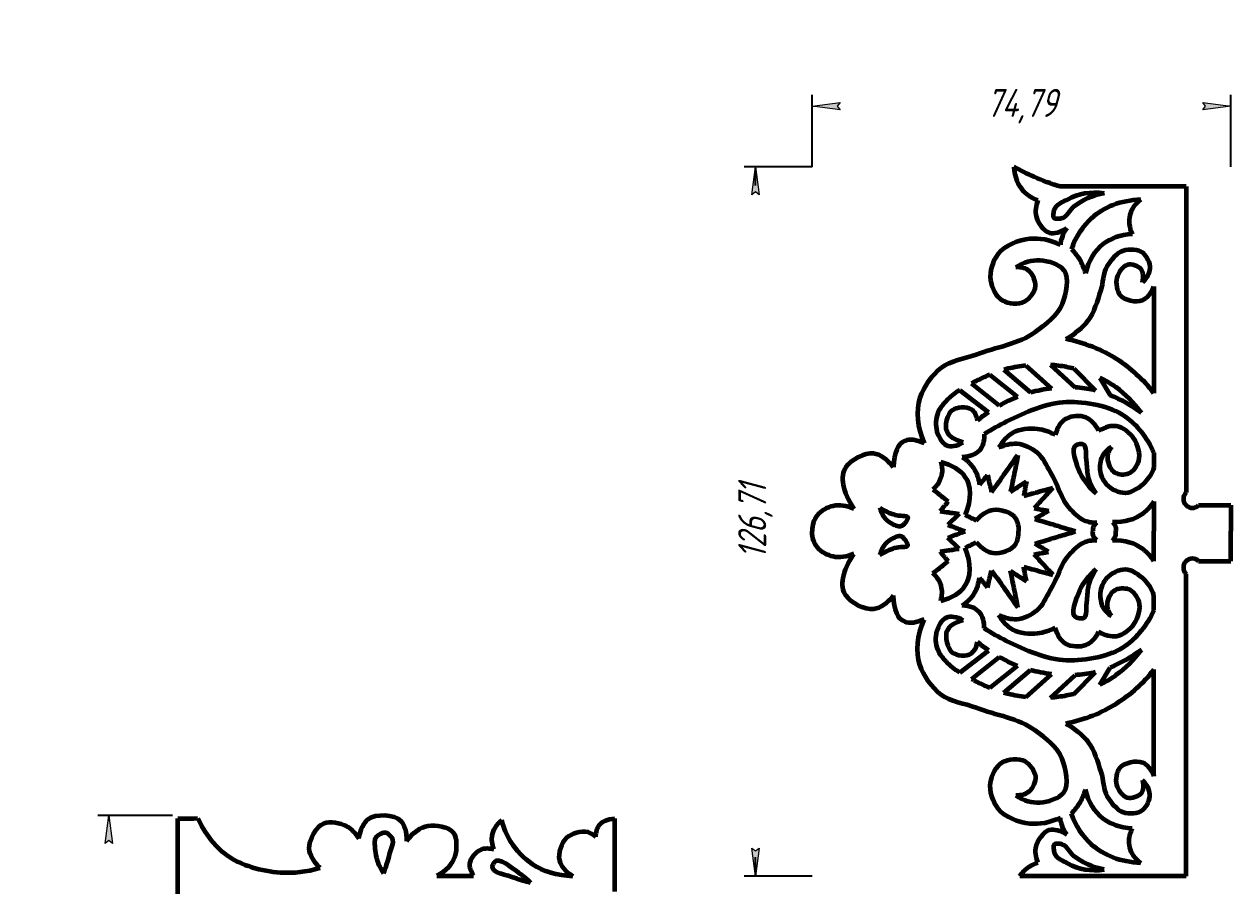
# Model space of a CAD drawing. Header units: millimetres. Extents: x -366 to 102, y -92 to 288.
# Drawn here: x -365.6 to -150.1, y 19.5 to 173.5 of the extents above; entities that cross this region are included whole.
import ezdxf

# ---------------------------------------------------------------- set-up
doc = ezdxf.new("R2010")
doc.units = ezdxf.units.MM
doc.linetypes.add('K5LT32768', pattern=[0])
doc.linetypes.add('K5LT_THIN', pattern=[0])
doc.styles.add('KDIMTEXTSTYLE', font='GOST_AU.SHX', dxfattribs={"width": 0.96, "oblique": 15, "height": 5})
doc.dimstyles.new('KDIMSTYLE (1.00)', dxfattribs={"dimtxt": 5, "dimasz": 1, "dimexe": 2, "dimexo": 0, "dimgap": 1, "dimtad": 1, "dimtxsty": 'KDIMTEXTSTYLE', "dimsah": 1, "dimcen": 0, "dimdle": 1, "dimadec": 0, "dimazin": 0, "dimtfac": 0.667, "dimtmove": 0, "dimatfit": 3, "dimfxl": 1, "dimtvp": 1, "dimtolj": 1, "dimtzin": 0, "dimarcsym": 0})

# ---------------------------------------------------------------- blocks, each defined once
blk = doc.blocks.new('KDIMARROW_01')
blk.add_hatch(color=0).paths.add_polyline_path([(0, 0), (-5, 0.66), (-4.5, 0), (-5, -0.66)])
at = {"color": 0, "linetype": 'K5LT_THIN', "lineweight": 18}
for p, q in [((-4.5, 0), (-5, 0.66)), ((-5, 0.66), (0, 0)), ((0, 0), (-5, -0.66)), ((-5, -0.66), (-4.5, 0)), ((0, 0), (-1, 0))]:
    blk.add_line(p, q, dxfattribs=at)

msp = doc.modelspace()

# ---------------------------------------------------------------- linework, layer by layer
at = {"color": 30, "linetype": 'K5LT32768', "lineweight": 60, "true_color": 0xff8000}
for p, q in [((-158.087, 144.467), (-180.607, 144.467)), ((-158.087, 144.467), (-158.087, 89.791)), ((-163.819, 126.625), (-163.819, 107.59)), ((-186.676, 112.498), (-182.111, 108.409)), ((-182.312, 112.6), (-177.887, 108.576)), ((-193.141, 110.846), (-188.183, 106.897)), ((-190.6, 111.736), (-185.855, 107.669)), ((-178.143, 111.957), (-174.275, 108.059)), ((-173.512, 110.324), (-171.611, 107.205)), ((-198.5, 108.109), (-193.337, 104.164)), ((-196.382, 109.292), (-191.452, 105.34)), ((-163.819, 96.952), (-163.819, 94.277)), ((-163.819, 88.223), (-163.819, 82.884)), ((-155.841, 87.546), (-150.087, 87.546)), ((-150.087, 87.546), (-150.087, 82.884)), ((-163.819, 77.546), (-163.819, 82.884)), ((-150.087, 77.546), (-150.087, 82.884)), ((-155.841, 77.546), (-150.087, 77.546)), ((-158.087, 21.301), (-158.087, 75.301)), ((-163.819, 68.817), (-163.819, 71.491)), ((-198.5, 57.66), (-193.337, 61.605)), ((-196.382, 56.477), (-191.452, 60.429)), ((-193.141, 54.923), (-188.183, 58.872)), ((-173.512, 55.445), (-171.611, 58.564)), ((-163.819, 39.144), (-163.819, 58.179)), ((-190.6, 54.033), (-185.855, 58.099)), ((-186.676, 53.271), (-182.111, 57.36)), ((-182.312, 53.168), (-177.887, 57.193)), ((-178.143, 53.811), (-174.275, 57.71)), ((-338.114, 10.583), (-338.114, 31.583)), ((-260.114, 18.513), (-260.114, 31.574)), ((-158.087, 21.301), (-187.741, 21.301))]:
    msp.add_line(p, q, dxfattribs=at)
for centre, start, end in [((-156.964, 88.669), 135, 315), ((-156.964, 76.423), 45, 225)]:
    msp.add_arc(centre, 1.587, start, end, dxfattribs=at)
for points, knots in [([(-180.607, 144.467), (-182.189, 144.957), (-183.733, 145.535), (-185.238, 146.2), (-186.469, 146.744), (-187.674, 147.347), (-188.854, 148.008)], [0, 0, 0, 0, 1, 1, 1, 2, 2, 2, 2]), ([(-188.854, 148.008), (-188.707, 146.158), (-188.105, 144.69), (-187.048, 143.605), (-186.387, 142.926), (-185.547, 142.397), (-184.529, 142.018)], [0, 0, 0, 0, 1, 1, 1, 2, 2, 2, 2]), ([(-172.722, 143.31), (-175.164, 143.622), (-177.312, 143.265), (-179.167, 142.242), (-180.053, 141.753), (-181.371, 141.228), (-181.624, 140.319), (-181.749, 139.873), (-181.862, 139.024), (-181.589, 138.788), (-181.341, 138.574), (-180.619, 138.709), (-180.2, 138.823), (-179.335, 139.061), (-178.91, 140.269), (-178.17, 140.853), (-176.629, 142.071), (-174.813, 142.89), (-172.722, 143.31)], [0, 0, 0, 0, 1, 1, 1, 2, 2, 2, 3, 3, 3, 4, 4, 4, 5, 5, 5, 6, 6, 6, 6]), ([(-184.529, 142.018), (-184.951, 140.985), (-185.066, 140.041), (-184.874, 139.185), (-184.619, 138.043), (-183.507, 136.506), (-182.474, 136.231), (-181.611, 136.002), (-180.586, 136.269), (-179.398, 137.031)], [0, 0, 0, 0, 1, 1, 1, 2, 2, 2, 3, 3, 3, 3]), ([(-166.17, 142.171), (-169.819, 141.945), (-172.751, 140.829), (-174.965, 138.823), (-176.515, 137.42), (-177.714, 135.58), (-178.562, 133.304)], [0, 0, 0, 0, 1, 1, 1, 2, 2, 2, 2]), ([(-166.17, 142.171), (-167.216, 141.332), (-167.869, 140.394), (-168.128, 139.358), (-168.386, 138.328), (-168.255, 137.2), (-167.736, 135.975)], [0, 0, 0, 0, 1, 1, 1, 2, 2, 2, 2]), ([(-179.398, 137.031), (-179.766, 136.533), (-180.045, 136.003), (-180.235, 135.441), (-180.386, 134.997), (-180.481, 134.534), (-180.52, 134.052)], [0, 0, 0, 0, 1, 1, 1, 2, 2, 2, 2]), ([(-167.736, 135.975), (-169.842, 135.829), (-171.575, 135.224), (-172.935, 134.159), (-174.428, 132.99), (-175.472, 131.269), (-176.069, 128.995)], [0, 0, 0, 0, 1, 1, 1, 2, 2, 2, 2]), ([(-180.52, 134.052), (-182.417, 134.954), (-184.245, 135.31), (-186.004, 135.12), (-187.965, 134.908), (-190.475, 133.956), (-191.631, 132.449), (-192.54, 131.264), (-193.251, 129.23), (-193.019, 127.749), (-192.82, 126.475), (-191.95, 124.738), (-190.883, 124.117), (-189.872, 123.528), (-187.916, 123.373), (-186.894, 123.939), (-186.037, 124.413), (-185.042, 125.704), (-184.972, 126.681), (-184.911, 127.531), (-185.413, 128.813), (-186.087, 129.375), (-186.663, 129.855), (-187.459, 130.091), (-188.474, 130.082)], [0, 0, 0, 0, 1, 1, 1, 2, 2, 2, 3, 3, 3, 4, 4, 4, 5, 5, 5, 6, 6, 6, 7, 7, 7, 8, 8, 8, 8]), ([(-179.555, 117.248), (-177.944, 118.133), (-176.574, 119.221), (-175.552, 120.556), (-174.417, 122.04), (-173.906, 124.048), (-173.303, 125.869), (-172.831, 127.292), (-172.902, 128.987), (-172.156, 130.229), (-171.488, 131.341), (-170.441, 132.7), (-169.28, 133.058), (-168.274, 133.367), (-166.601, 133.293), (-165.806, 132.666), (-165.106, 132.115), (-164.502, 130.78), (-164.55, 129.86), (-164.595, 129.01), (-165.038, 128.173), (-165.879, 127.349)], [0, 0, 0, 0, 1, 1, 1, 2, 2, 2, 3, 3, 3, 4, 4, 4, 5, 5, 5, 6, 6, 6, 7, 7, 7, 7]), ([(-178.562, 133.304), (-177.92, 132.665), (-177.386, 131.965), (-176.959, 131.203), (-176.575, 130.517), (-176.278, 129.781), (-176.069, 128.995)], [0, 0, 0, 0, 1, 1, 1, 2, 2, 2, 2]), ([(-188.474, 130.082), (-187.021, 130.984), (-185.593, 131.403), (-184.192, 131.337), (-182.736, 131.268), (-180.685, 130.568), (-179.909, 129.565), (-178.894, 128.252), (-179.501, 125.268), (-180.204, 123.51), (-181.01, 121.495), (-183.191, 119.842), (-185.004, 118.489), (-187.957, 116.285), (-192.037, 115.765), (-195.563, 114.427), (-197.653, 113.634), (-200.153, 113.378), (-201.84, 112.065), (-203.478, 110.789), (-204.995, 108.694), (-205.605, 106.748), (-206.37, 104.312), (-206.124, 101.605), (-204.867, 98.626)], [0, 0, 0, 0, 1, 1, 1, 2, 2, 2, 3, 3, 3, 4, 4, 4, 5, 5, 5, 6, 6, 6, 7, 7, 7, 8, 8, 8, 8]), ([(-165.879, 127.349), (-165.646, 128.383), (-165.703, 129.184), (-166.101, 129.712), (-166.535, 130.288), (-167.866, 130.681), (-168.557, 130.517), (-169.366, 130.325), (-170.226, 129.048), (-170.457, 128.162), (-170.698, 127.238), (-170.426, 125.743), (-169.867, 125.06), (-169.144, 124.177), (-166.955, 123.72), (-165.879, 124.174), (-165.037, 124.531), (-164.35, 125.348), (-163.819, 126.625)], [0, 0, 0, 0, 1, 1, 1, 2, 2, 2, 3, 3, 3, 4, 4, 4, 5, 5, 5, 6, 6, 6, 6]), ([(-163.819, 107.59), (-165.752, 110.03), (-167.955, 112.038), (-170.428, 113.615), (-173.144, 115.347), (-176.186, 116.558), (-179.555, 117.248)], [0, 0, 0, 0, 1, 1, 1, 2, 2, 2, 2]), ([(-186.676, 112.498), (-187.751, 112.38), (-188.81, 112.195), (-189.829, 111.943), (-190.086, 111.879), (-190.343, 111.81), (-190.6, 111.736)], [0, 0, 0, 0, 1, 1, 1, 2, 2, 2, 2]), ([(-178.143, 111.957), (-178.579, 112.064), (-179.014, 112.159), (-179.445, 112.242), (-180.374, 112.42), (-181.336, 112.539), (-182.312, 112.6)], [0, 0, 0, 0, 1, 1, 1, 2, 2, 2, 2]), ([(-193.141, 110.846), (-194.055, 110.471), (-194.95, 110.047), (-195.811, 109.592), (-196, 109.493), (-196.191, 109.393), (-196.382, 109.292)], [0, 0, 0, 0, 1, 1, 1, 2, 2, 2, 2]), ([(-166.07, 104.037), (-167.389, 105.847), (-168.899, 107.371), (-170.599, 108.61), (-171.493, 109.26), (-172.477, 109.831), (-173.512, 110.324)], [0, 0, 0, 0, 1, 1, 1, 2, 2, 2, 2]), ([(-198.5, 108.109), (-199.408, 107.547), (-200.256, 106.911), (-200.939, 106.131), (-201.503, 105.486), (-202.143, 104.776), (-202.434, 103.995), (-202.798, 103.02), (-202.857, 101.734), (-202.563, 100.747), (-202.292, 99.84), (-201.662, 98.606), (-200.896, 98.269), (-200.108, 97.921), (-199.096, 98.092), (-197.862, 98.781)], [0, 0, 0, 0, 1, 1, 1, 2, 2, 2, 3, 3, 3, 4, 4, 4, 5, 5, 5, 5]), ([(-174.275, 108.059), (-174.389, 108.087), (-174.502, 108.114), (-174.616, 108.14), (-175.663, 108.378), (-176.764, 108.52), (-177.887, 108.576)], [0, 0, 0, 0, 1, 1, 1, 2, 2, 2, 2]), ([(-163.819, 96.952), (-165.102, 99.723), (-166.793, 101.856), (-168.895, 103.351), (-171.682, 105.335), (-175.943, 106.04), (-179.417, 105.936), (-183.022, 105.828), (-186.775, 104.14), (-190.124, 102.49), (-191.494, 101.815), (-192.827, 101.056), (-194.123, 100.213)], [0, 0, 0, 0, 1, 1, 1, 2, 2, 2, 3, 3, 3, 4, 4, 4, 4]), ([(-197.862, 98.781), (-199.406, 99.179), (-200.374, 99.805), (-200.768, 100.662), (-201.223, 101.651), (-200.693, 103.92), (-199.828, 104.55), (-199.097, 105.083), (-197.229, 105.284), (-196.452, 104.721), (-195.916, 104.333), (-195.545, 103.649), (-195.341, 102.67)], [0, 0, 0, 0, 1, 1, 1, 2, 2, 2, 3, 3, 3, 4, 4, 4, 4]), ([(-173.693, 100.83), (-174.29, 102.039), (-175.05, 102.834), (-175.972, 103.215), (-176.969, 103.628), (-178.613, 103.539), (-179.533, 103.002), (-180.426, 102.48), (-181.067, 101.519), (-181.456, 100.117)], [0, 0, 0, 0, 1, 1, 1, 2, 2, 2, 3, 3, 3, 3]), ([(-181.456, 100.117), (-182.482, 100.679), (-183.527, 101.023), (-184.589, 101.15), (-186.028, 101.322), (-187.781, 101.172), (-189.005, 100.474), (-189.999, 99.907), (-190.83, 99.028), (-191.498, 97.838)], [0, 0, 0, 0, 1, 1, 1, 2, 2, 2, 3, 3, 3, 3]), ([(-171.414, 97.981), (-171.9, 97.274), (-172.137, 96.585), (-172.126, 95.915), (-172.111, 95.041), (-171.52, 93.815), (-170.808, 93.387), (-170.193, 93.018), (-169.031, 92.947), (-168.351, 93.209), (-167.555, 93.516), (-166.805, 94.627), (-166.535, 95.453), (-166.146, 96.644), (-166.716, 98.451), (-167.461, 99.512), (-168.124, 100.456), (-169.38, 101.474), (-170.488, 101.649), (-171.477, 101.804), (-172.545, 101.531), (-173.693, 100.83)], [0, 0, 0, 0, 1, 1, 1, 2, 2, 2, 3, 3, 3, 4, 4, 4, 5, 5, 5, 6, 6, 6, 7, 7, 7, 7]), ([(-204.867, 98.626), (-206.268, 99.25), (-207.401, 99.397), (-208.264, 99.069), (-209.563, 98.574), (-210.252, 96.998), (-210.331, 94.343)], [0, 0, 0, 0, 1, 1, 1, 2, 2, 2, 2]), ([(-194.123, 100.213), (-194.098, 98.959), (-194.385, 97.995), (-194.985, 97.321), (-195.639, 96.586), (-196.664, 96.196), (-198.061, 96.152)], [0, 0, 0, 0, 1, 1, 1, 2, 2, 2, 2]), ([(-210.331, 94.343), (-211.467, 95.789), (-212.648, 96.601), (-213.876, 96.78), (-215.449, 97.009), (-218.011, 95.574), (-218.823, 94.343), (-219.94, 92.649), (-219.473, 90.163), (-217.42, 86.885)], [0, 0, 0, 0, 1, 1, 1, 2, 2, 2, 3, 3, 3, 3]), ([(-191.498, 97.838), (-190.413, 98.376), (-189.357, 98.614), (-188.328, 98.551), (-187.076, 98.474), (-185.675, 97.784), (-184.696, 96.984), (-183.647, 96.127), (-183.091, 94.657), (-182.346, 93.458), (-181.012, 91.313), (-180.457, 88.577), (-178.714, 86.799), (-178.016, 86.088), (-177.266, 85.26), (-176.363, 84.876), (-175.654, 84.575), (-174.87, 84.432), (-174.013, 84.449)], [0, 0, 0, 0, 1, 1, 1, 2, 2, 2, 3, 3, 3, 4, 4, 4, 5, 5, 5, 6, 6, 6, 6]), ([(-174.123, 89.635), (-175.383, 90.743), (-176.442, 91.986), (-177.029, 93.396), (-177.641, 94.866), (-178.93, 97.845), (-177.62, 98.317), (-177.335, 98.42), (-176.84, 98.508), (-176.552, 98.459), (-175.645, 98.306), (-176.018, 96.261), (-175.833, 95.148), (-175.684, 94.256), (-175.735, 93.314), (-175.491, 92.456), (-175.209, 91.464), (-174.753, 90.524), (-174.123, 89.635)], [0, 0, 0, 0, 1, 1, 1, 2, 2, 2, 3, 3, 3, 4, 4, 4, 5, 5, 5, 6, 6, 6, 6]), ([(-163.819, 94.277), (-164.205, 93.215), (-164.754, 92.325), (-165.467, 91.607), (-166.361, 90.706), (-167.748, 89.741), (-168.921, 89.719), (-170.018, 89.699), (-171.508, 90.395), (-172.268, 91.251), (-172.875, 91.933), (-173.334, 93.026), (-173.408, 93.957), (-173.476, 94.811), (-173.289, 95.858), (-172.838, 96.592), (-172.505, 97.134), (-172.031, 97.597), (-171.414, 97.981)], [0, 0, 0, 0, 1, 1, 1, 2, 2, 2, 3, 3, 3, 4, 4, 4, 5, 5, 5, 6, 6, 6, 6]), ([(-201.877, 95.29), (-201.609, 94.338), (-201.588, 93.456), (-201.815, 92.645), (-202.047, 91.812), (-202.54, 91.053), (-203.292, 90.368)], [0, 0, 0, 0, 1, 1, 1, 2, 2, 2, 2]), ([(-201.877, 95.29), (-199.837, 94.75), (-198.401, 93.868), (-197.569, 92.645), (-196.446, 90.991), (-196.425, 88.715), (-197.508, 85.814)], [0, 0, 0, 0, 1, 1, 1, 2, 2, 2, 2]), ([(-198.061, 96.152), (-197.103, 95.525), (-196.364, 94.766), (-195.846, 93.875), (-195.383, 93.078), (-195.096, 92.176), (-194.985, 91.168)], [0, 0, 0, 0, 1, 1, 1, 2, 2, 2, 2]), ([(-217.42, 86.885), (-218.734, 87.482), (-219.964, 87.655), (-221.112, 87.402), (-222.11, 87.182), (-223.289, 86.568), (-223.918, 85.777), (-224.509, 85.034), (-224.829, 84.069), (-224.878, 82.884)], [0, 0, 0, 0, 1, 1, 1, 2, 2, 2, 3, 3, 3, 3]), ([(-212.768, 87.107), (-212.385, 85.802), (-211.729, 84.879), (-210.799, 84.337), (-210.272, 84.03), (-209.452, 83.622), (-208.953, 83.784), (-208.44, 83.95), (-207.695, 85.039), (-207.784, 85.384), (-207.888, 85.786), (-209.329, 85.588), (-210.06, 85.814), (-211.008, 86.107), (-211.911, 86.538), (-212.768, 87.107)], [0, 0, 0, 0, 1, 1, 1, 2, 2, 2, 3, 3, 3, 4, 4, 4, 5, 5, 5, 5]), ([(-195.539, 84.83), (-194.579, 85.948), (-193.574, 86.583), (-192.523, 86.737), (-191.238, 86.925), (-189.108, 86.258), (-188.462, 85.137), (-188.123, 84.549), (-187.979, 83.798), (-188.031, 82.884)], [0, 0, 0, 0, 1, 1, 1, 2, 2, 2, 3, 3, 3, 3]), ([(-163.819, 88.223), (-164.37, 87.361), (-165.014, 86.649), (-165.752, 86.087), (-167.213, 84.975), (-169.041, 84.453), (-171.236, 84.52)], [0, 0, 0, 0, 1, 1, 1, 2, 2, 2, 2]), ([(-174.013, 84.449), (-174.379, 84.2), (-174.605, 83.903), (-174.69, 83.559), (-174.741, 83.351), (-174.741, 83.127), (-174.69, 82.884)], [0, 0, 0, 0, 1, 1, 1, 2, 2, 2, 2]), ([(-171.236, 84.52), (-170.971, 84.288), (-170.793, 84.027), (-170.701, 83.737), (-170.619, 83.476), (-170.607, 83.192), (-170.666, 82.884)], [0, 0, 0, 0, 1, 1, 1, 2, 2, 2, 2]), ([(-217.42, 78.884), (-218.734, 78.286), (-219.964, 78.114), (-221.112, 78.367), (-222.11, 78.587), (-223.289, 79.2), (-223.918, 79.991), (-224.509, 80.735), (-224.829, 81.7), (-224.878, 82.884)], [0, 0, 0, 0, 1, 1, 1, 2, 2, 2, 3, 3, 3, 3]), ([(-212.768, 78.662), (-212.385, 79.967), (-211.729, 80.89), (-210.799, 81.431), (-210.272, 81.739), (-209.452, 82.147), (-208.953, 81.985), (-208.44, 81.818), (-207.695, 80.729), (-207.784, 80.385), (-207.888, 79.983), (-209.329, 80.181), (-210.06, 79.955), (-211.008, 79.662), (-211.911, 79.231), (-212.768, 78.662)], [0, 0, 0, 0, 1, 1, 1, 2, 2, 2, 3, 3, 3, 4, 4, 4, 5, 5, 5, 5]), ([(-195.539, 80.939), (-194.579, 79.821), (-193.574, 79.185), (-192.523, 79.032), (-191.238, 78.843), (-189.108, 79.511), (-188.462, 80.631), (-188.123, 81.22), (-187.979, 81.971), (-188.031, 82.884)], [0, 0, 0, 0, 1, 1, 1, 2, 2, 2, 3, 3, 3, 3]), ([(-174.013, 81.32), (-174.379, 81.569), (-174.605, 81.866), (-174.69, 82.21), (-174.741, 82.418), (-174.741, 82.642), (-174.69, 82.884)], [0, 0, 0, 0, 1, 1, 1, 2, 2, 2, 2]), ([(-171.236, 81.248), (-170.971, 81.481), (-170.793, 81.742), (-170.701, 82.032), (-170.619, 82.293), (-170.607, 82.577), (-170.666, 82.884)], [0, 0, 0, 0, 1, 1, 1, 2, 2, 2, 2]), ([(-201.877, 70.478), (-199.837, 71.019), (-198.401, 71.901), (-197.569, 73.124), (-196.446, 74.778), (-196.425, 77.054), (-197.508, 79.955)], [0, 0, 0, 0, 1, 1, 1, 2, 2, 2, 2]), ([(-191.498, 67.93), (-190.413, 67.393), (-189.357, 67.155), (-188.328, 67.218), (-187.076, 67.295), (-185.675, 67.985), (-184.696, 68.785), (-183.647, 69.642), (-183.091, 71.112), (-182.346, 72.31), (-181.012, 74.456), (-180.457, 77.192), (-178.714, 78.969), (-178.016, 79.681), (-177.266, 80.509), (-176.363, 80.892), (-175.654, 81.194), (-174.87, 81.337), (-174.013, 81.32)], [0, 0, 0, 0, 1, 1, 1, 2, 2, 2, 3, 3, 3, 4, 4, 4, 5, 5, 5, 6, 6, 6, 6]), ([(-163.819, 77.546), (-164.37, 78.408), (-165.014, 79.12), (-165.752, 79.682), (-167.213, 80.794), (-169.041, 81.316), (-171.236, 81.248)], [0, 0, 0, 0, 1, 1, 1, 2, 2, 2, 2]), ([(-210.331, 71.426), (-211.467, 69.98), (-212.648, 69.168), (-213.876, 68.989), (-215.449, 68.76), (-218.011, 70.195), (-218.823, 71.426), (-219.94, 73.12), (-219.473, 75.606), (-217.42, 78.884)], [0, 0, 0, 0, 1, 1, 1, 2, 2, 2, 3, 3, 3, 3]), ([(-174.123, 76.134), (-175.383, 75.026), (-176.442, 73.783), (-177.029, 72.373), (-177.641, 70.903), (-178.93, 67.924), (-177.62, 67.452), (-177.335, 67.349), (-176.84, 67.261), (-176.552, 67.309), (-175.645, 67.463), (-176.018, 69.508), (-175.833, 70.621), (-175.684, 71.513), (-175.735, 72.455), (-175.491, 73.313), (-175.209, 74.305), (-174.753, 75.245), (-174.123, 76.134)], [0, 0, 0, 0, 1, 1, 1, 2, 2, 2, 3, 3, 3, 4, 4, 4, 5, 5, 5, 6, 6, 6, 6]), ([(-163.819, 71.491), (-164.205, 72.554), (-164.754, 73.444), (-165.467, 74.162), (-166.361, 75.063), (-167.748, 76.027), (-168.921, 76.049), (-170.018, 76.07), (-171.508, 75.374), (-172.268, 74.518), (-172.875, 73.836), (-173.334, 72.742), (-173.408, 71.812), (-173.476, 70.958), (-173.289, 69.911), (-172.838, 69.177), (-172.505, 68.635), (-172.031, 68.172), (-171.414, 67.788)], [0, 0, 0, 0, 1, 1, 1, 2, 2, 2, 3, 3, 3, 4, 4, 4, 5, 5, 5, 6, 6, 6, 6]), ([(-201.877, 70.478), (-201.609, 71.43), (-201.588, 72.312), (-201.815, 73.124), (-202.047, 73.957), (-202.54, 74.716), (-203.292, 75.401)], [0, 0, 0, 0, 1, 1, 1, 2, 2, 2, 2]), ([(-198.061, 69.617), (-197.103, 70.244), (-196.364, 71.003), (-195.846, 71.894), (-195.383, 72.691), (-195.096, 73.593), (-194.985, 74.601)], [0, 0, 0, 0, 1, 1, 1, 2, 2, 2, 2]), ([(-204.867, 67.143), (-206.268, 66.519), (-207.401, 66.372), (-208.264, 66.7), (-209.563, 67.195), (-210.252, 68.77), (-210.331, 71.426)], [0, 0, 0, 0, 1, 1, 1, 2, 2, 2, 2]), ([(-171.414, 67.788), (-171.9, 68.495), (-172.137, 69.183), (-172.126, 69.853), (-172.111, 70.728), (-171.52, 71.954), (-170.808, 72.382), (-170.193, 72.751), (-169.031, 72.822), (-168.351, 72.56), (-167.555, 72.253), (-166.805, 71.142), (-166.535, 70.316), (-166.146, 69.125), (-166.716, 67.317), (-167.461, 66.257), (-168.124, 65.313), (-169.38, 64.295), (-170.488, 64.12), (-171.477, 63.965), (-172.545, 64.238), (-173.693, 64.939)], [0, 0, 0, 0, 1, 1, 1, 2, 2, 2, 3, 3, 3, 4, 4, 4, 5, 5, 5, 6, 6, 6, 7, 7, 7, 7]), ([(-194.123, 65.556), (-194.098, 66.81), (-194.385, 67.774), (-194.985, 68.448), (-195.639, 69.183), (-196.664, 69.572), (-198.061, 69.617)], [0, 0, 0, 0, 1, 1, 1, 2, 2, 2, 2]), ([(-188.474, 35.687), (-187.021, 34.785), (-185.593, 34.366), (-184.192, 34.432), (-182.736, 34.5), (-180.685, 35.201), (-179.909, 36.204), (-178.894, 37.517), (-179.501, 40.501), (-180.204, 42.259), (-181.01, 44.274), (-183.191, 45.927), (-185.004, 47.28), (-187.957, 49.484), (-192.037, 50.003), (-195.563, 51.341), (-197.653, 52.135), (-200.153, 52.391), (-201.84, 53.704), (-203.478, 54.98), (-204.995, 57.075), (-205.605, 59.021), (-206.37, 61.456), (-206.124, 64.164), (-204.867, 67.143)], [0, 0, 0, 0, 1, 1, 1, 2, 2, 2, 3, 3, 3, 4, 4, 4, 5, 5, 5, 6, 6, 6, 7, 7, 7, 8, 8, 8, 8]), ([(-198.5, 57.66), (-199.408, 58.222), (-200.256, 58.857), (-200.939, 59.638), (-201.503, 60.283), (-202.143, 60.992), (-202.434, 61.774), (-202.798, 62.749), (-202.857, 64.035), (-202.563, 65.022), (-202.292, 65.929), (-201.662, 67.163), (-200.896, 67.5), (-200.108, 67.848), (-199.096, 67.677), (-197.862, 66.988)], [0, 0, 0, 0, 1, 1, 1, 2, 2, 2, 3, 3, 3, 4, 4, 4, 5, 5, 5, 5]), ([(-197.862, 66.988), (-199.406, 66.59), (-200.374, 65.964), (-200.768, 65.107), (-201.223, 64.118), (-200.693, 61.849), (-199.828, 61.219), (-199.097, 60.686), (-197.229, 60.485), (-196.452, 61.048), (-195.916, 61.436), (-195.545, 62.12), (-195.341, 63.099)], [0, 0, 0, 0, 1, 1, 1, 2, 2, 2, 3, 3, 3, 4, 4, 4, 4]), ([(-163.819, 68.817), (-165.102, 66.046), (-166.793, 63.913), (-168.895, 62.417), (-171.682, 60.434), (-175.943, 59.729), (-179.417, 59.833), (-183.022, 59.941), (-186.775, 61.629), (-190.124, 63.279), (-191.494, 63.954), (-192.827, 64.713), (-194.123, 65.556)], [0, 0, 0, 0, 1, 1, 1, 2, 2, 2, 3, 3, 3, 4, 4, 4, 4]), ([(-181.456, 65.651), (-182.482, 65.09), (-183.527, 64.746), (-184.589, 64.619), (-186.028, 64.446), (-187.781, 64.597), (-189.005, 65.295), (-189.999, 65.862), (-190.83, 66.741), (-191.498, 67.93)], [0, 0, 0, 0, 1, 1, 1, 2, 2, 2, 3, 3, 3, 3]), ([(-173.693, 64.939), (-174.29, 63.73), (-175.05, 62.935), (-175.972, 62.553), (-176.969, 62.141), (-178.613, 62.23), (-179.533, 62.767), (-180.426, 63.289), (-181.067, 64.25), (-181.456, 65.651)], [0, 0, 0, 0, 1, 1, 1, 2, 2, 2, 3, 3, 3, 3]), ([(-166.07, 61.732), (-167.389, 59.922), (-168.899, 58.398), (-170.599, 57.159), (-171.493, 56.509), (-172.477, 55.937), (-173.512, 55.445)], [0, 0, 0, 0, 1, 1, 1, 2, 2, 2, 2]), ([(-163.819, 58.179), (-165.752, 55.739), (-167.955, 53.73), (-170.428, 52.154), (-173.144, 50.422), (-176.186, 49.211), (-179.555, 48.521)], [0, 0, 0, 0, 1, 1, 1, 2, 2, 2, 2]), ([(-193.141, 54.923), (-194.055, 55.298), (-194.95, 55.722), (-195.811, 56.176), (-196, 56.276), (-196.191, 56.376), (-196.382, 56.477)], [0, 0, 0, 0, 1, 1, 1, 2, 2, 2, 2]), ([(-174.275, 57.71), (-174.389, 57.682), (-174.502, 57.655), (-174.616, 57.629), (-175.663, 57.391), (-176.764, 57.249), (-177.887, 57.193)], [0, 0, 0, 0, 1, 1, 1, 2, 2, 2, 2]), ([(-186.676, 53.271), (-187.751, 53.388), (-188.81, 53.574), (-189.829, 53.826), (-190.086, 53.89), (-190.343, 53.959), (-190.6, 54.033)], [0, 0, 0, 0, 1, 1, 1, 2, 2, 2, 2]), ([(-178.143, 53.811), (-178.579, 53.704), (-179.014, 53.61), (-179.445, 53.527), (-180.374, 53.349), (-181.336, 53.23), (-182.312, 53.168)], [0, 0, 0, 0, 1, 1, 1, 2, 2, 2, 2]), ([(-179.555, 48.521), (-177.944, 47.636), (-176.574, 46.548), (-175.552, 45.213), (-174.417, 43.729), (-173.906, 41.721), (-173.303, 39.9), (-172.831, 38.477), (-172.902, 36.782), (-172.156, 35.54), (-171.488, 34.428), (-170.441, 33.068), (-169.28, 32.711), (-168.274, 32.402), (-166.601, 32.476), (-165.806, 33.103), (-165.106, 33.654), (-164.502, 34.989), (-164.55, 35.909), (-164.595, 36.759), (-165.038, 37.596), (-165.879, 38.419)], [0, 0, 0, 0, 1, 1, 1, 2, 2, 2, 3, 3, 3, 4, 4, 4, 5, 5, 5, 6, 6, 6, 7, 7, 7, 7]), ([(-180.52, 31.717), (-182.417, 30.815), (-184.245, 30.459), (-186.004, 30.649), (-187.965, 30.861), (-190.475, 31.813), (-191.631, 33.32), (-192.54, 34.505), (-193.251, 36.538), (-193.019, 38.02), (-192.82, 39.294), (-191.95, 41.031), (-190.883, 41.652), (-189.872, 42.241), (-187.916, 42.396), (-186.894, 41.83), (-186.037, 41.356), (-185.042, 40.065), (-184.972, 39.088), (-184.911, 38.238), (-185.413, 36.956), (-186.087, 36.394), (-186.663, 35.914), (-187.459, 35.678), (-188.474, 35.687)], [0, 0, 0, 0, 1, 1, 1, 2, 2, 2, 3, 3, 3, 4, 4, 4, 5, 5, 5, 6, 6, 6, 7, 7, 7, 8, 8, 8, 8]), ([(-165.879, 38.419), (-165.646, 37.386), (-165.703, 36.585), (-166.101, 36.057), (-166.535, 35.481), (-167.866, 35.088), (-168.557, 35.252), (-169.366, 35.444), (-170.226, 36.721), (-170.457, 37.607), (-170.698, 38.531), (-170.426, 40.026), (-169.867, 40.708), (-169.144, 41.592), (-166.955, 42.049), (-165.879, 41.595), (-165.037, 41.238), (-164.35, 40.421), (-163.819, 39.144)], [0, 0, 0, 0, 1, 1, 1, 2, 2, 2, 3, 3, 3, 4, 4, 4, 5, 5, 5, 6, 6, 6, 6]), ([(-178.562, 32.465), (-177.92, 33.104), (-177.386, 33.804), (-176.959, 34.566), (-176.575, 35.252), (-176.278, 35.988), (-176.069, 36.774)], [0, 0, 0, 0, 1, 1, 1, 2, 2, 2, 2]), ([(-167.736, 29.794), (-169.842, 29.94), (-171.575, 30.545), (-172.935, 31.61), (-174.428, 32.778), (-175.472, 34.5), (-176.069, 36.774)], [0, 0, 0, 0, 1, 1, 1, 2, 2, 2, 2]), ([(-305.774, 27.986), (-305.515, 29.651), (-304.96, 30.821), (-304.11, 31.493), (-302.84, 32.496), (-299.41, 32.349), (-298.325, 31.185), (-297.618, 30.426), (-297.269, 29.216), (-297.279, 27.555)], [0, 0, 0, 0, 1, 1, 1, 2, 2, 2, 3, 3, 3, 3]), ([(-166.17, 23.598), (-169.819, 23.824), (-172.751, 24.94), (-174.965, 26.945), (-176.515, 28.349), (-177.714, 30.189), (-178.562, 32.465)], [0, 0, 0, 0, 1, 1, 1, 2, 2, 2, 2]), ([(-334.572, 31.616), (-333.296, 28.885), (-331.614, 26.731), (-329.526, 25.155), (-326.919, 23.188), (-323.132, 22.167), (-319.803, 21.955), (-317.487, 21.808), (-315.129, 22.075), (-312.727, 22.755)], [0, 0, 0, 0, 1, 1, 1, 2, 2, 2, 3, 3, 3, 3]), ([(-312.727, 22.755), (-313.917, 23.91), (-314.553, 25.058), (-314.635, 26.201), (-314.744, 27.729), (-313.356, 30.232), (-311.989, 30.755), (-310.941, 31.155), (-309.107, 30.818), (-307.989, 30.201), (-307.121, 29.723), (-306.383, 28.984), (-305.774, 27.986)], [0, 0, 0, 0, 1, 1, 1, 2, 2, 2, 3, 3, 3, 4, 4, 4, 4]), ([(-297.279, 27.555), (-296.105, 29.12), (-294.813, 30.022), (-293.403, 30.262), (-292.036, 30.495), (-289.745, 30.066), (-288.972, 29.093), (-288.244, 28.176), (-288.249, 26.039), (-288.665, 24.786), (-289.117, 23.421), (-290.184, 22.272), (-291.864, 21.34)], [0, 0, 0, 0, 1, 1, 1, 2, 2, 2, 3, 3, 3, 4, 4, 4, 4]), ([(-281.674, 26.127), (-282.005, 26.994), (-282.103, 27.81), (-281.97, 28.574), (-281.797, 29.567), (-281.233, 30.473), (-280.278, 31.292)], [0, 0, 0, 0, 1, 1, 1, 2, 2, 2, 2]), ([(-267.612, 21.241), (-270.407, 21.349), (-272.817, 22.084), (-274.842, 23.446), (-276.309, 24.433), (-277.686, 25.872), (-278.637, 27.395), (-279.371, 28.571), (-279.918, 29.87), (-280.278, 31.292)], [0, 0, 0, 0, 1, 1, 1, 2, 2, 2, 3, 3, 3, 3]), ([(-263.473, 28.326), (-263.463, 29.176), (-263.263, 29.86), (-262.875, 30.377), (-262.329, 31.106), (-261.408, 31.505), (-260.114, 31.574)], [0, 0, 0, 0, 1, 1, 1, 2, 2, 2, 2]), ([(-179.398, 28.738), (-179.766, 29.236), (-180.045, 29.766), (-180.235, 30.328), (-180.386, 30.771), (-180.481, 31.234), (-180.52, 31.717)], [0, 0, 0, 0, 1, 1, 1, 2, 2, 2, 2]), ([(-301.402, 21.832), (-302.192, 22.993), (-302.664, 24.203), (-302.817, 25.463), (-302.932, 26.399), (-303.209, 27.761), (-302.633, 28.355), (-302.276, 28.722), (-301.467, 29.139), (-300.971, 29.032), (-300.538, 28.938), (-300.02, 28.394), (-299.802, 27.985), (-299.413, 27.254), (-300.074, 26.125), (-300.295, 25.216), (-300.574, 24.066), (-300.943, 22.938), (-301.402, 21.832)], [0, 0, 0, 0, 1, 1, 1, 2, 2, 2, 3, 3, 3, 4, 4, 4, 5, 5, 5, 6, 6, 6, 6]), ([(-267.612, 21.241), (-268.899, 22.075), (-269.67, 23.012), (-269.926, 24.053), (-270.227, 25.277), (-269.605, 27.307), (-268.687, 28.155), (-267.851, 28.926), (-266.087, 29.537), (-264.926, 29.181), (-264.425, 29.026), (-263.94, 28.742), (-263.473, 28.326)], [0, 0, 0, 0, 1, 1, 1, 2, 2, 2, 3, 3, 3, 4, 4, 4, 4]), ([(-184.529, 23.751), (-184.951, 24.783), (-185.066, 25.728), (-184.874, 26.584), (-184.619, 27.725), (-183.507, 29.263), (-182.474, 29.537), (-181.611, 29.767), (-180.586, 29.5), (-179.398, 28.738)], [0, 0, 0, 0, 1, 1, 1, 2, 2, 2, 3, 3, 3, 3]), ([(-166.17, 23.598), (-167.216, 24.437), (-167.869, 25.375), (-168.128, 26.411), (-168.386, 27.441), (-168.255, 28.569), (-167.736, 29.794)], [0, 0, 0, 0, 1, 1, 1, 2, 2, 2, 2]), ([(-285.293, 21.328), (-285.812, 22.131), (-286.033, 22.876), (-285.955, 23.563), (-285.849, 24.502), (-284.859, 25.686), (-283.963, 26.053), (-283.32, 26.317), (-282.515, 26.305), (-281.674, 26.127)], [0, 0, 0, 0, 1, 1, 1, 2, 2, 2, 3, 3, 3, 3]), ([(-172.722, 22.459), (-175.164, 22.147), (-177.312, 22.503), (-179.167, 23.527), (-180.053, 24.016), (-181.371, 24.541), (-181.624, 25.45), (-181.749, 25.896), (-181.862, 26.745), (-181.589, 26.981), (-181.341, 27.195), (-180.619, 27.06), (-180.2, 26.945), (-179.335, 26.708), (-178.91, 25.5), (-178.17, 24.916), (-176.629, 23.698), (-174.813, 22.879), (-172.722, 22.459)], [0, 0, 0, 0, 1, 1, 1, 2, 2, 2, 3, 3, 3, 4, 4, 4, 5, 5, 5, 6, 6, 6, 6]), ([(-275.15, 20.113), (-275.802, 20.795), (-276.506, 21.392), (-277.263, 21.905), (-278.552, 22.778), (-280.819, 24.929), (-281.586, 23.792), (-281.714, 23.604), (-281.853, 23.301), (-281.913, 23.08), (-282.257, 21.794), (-279.297, 21.476), (-277.883, 20.932), (-277, 20.592), (-276.089, 20.319), (-275.15, 20.113)], [0, 0, 0, 0, 1, 1, 1, 2, 2, 2, 3, 3, 3, 4, 4, 4, 5, 5, 5, 5]), ([(-187.741, 21.301), (-187.537, 21.612), (-187.306, 21.899), (-187.048, 22.164), (-186.387, 22.843), (-185.547, 23.372), (-184.529, 23.751)], [0, 0, 0, 0, 1, 1, 1, 2, 2, 2, 2])]:
    msp.add_open_spline(points, degree=3, knots=knots, dxfattribs=at)
for points in [[(-182.111, 108.409), (-183.4, 108.25), (-184.663, 107.998), (-185.855, 107.669)], [(-188.183, 106.897), (-189.296, 106.464), (-190.386, 105.945), (-191.452, 105.34)], [(-166.07, 104.037), (-167.856, 105.391), (-169.703, 106.447), (-171.611, 107.205)], [(-193.337, 104.164), (-194.015, 103.703), (-194.683, 103.205), (-195.341, 102.67)], [(-192.804, 89.879), (-189.67, 94.295), (-191.237, 92.087), (-188.103, 96.502)], [(-188.103, 96.502), (-188.986, 92.144), (-188.545, 94.323), (-189.428, 89.964)], [(-194.985, 91.168), (-194.015, 92.331), (-194.5, 91.749), (-193.53, 92.913)], [(-193.53, 92.913), (-193.046, 90.89), (-193.288, 91.902), (-192.804, 89.879)], [(-189.428, 89.964), (-187.519, 91.189), (-188.474, 90.577), (-186.565, 91.802)], [(-186.565, 91.802), (-186.907, 90.093), (-186.736, 90.947), (-187.078, 89.238)], [(-187.078, 89.238), (-183.602, 90.178), (-185.34, 89.708), (-181.864, 90.648)], [(-181.864, 90.648), (-184.086, 88.227), (-182.975, 89.437), (-185.197, 87.016)], [(-203.292, 90.368), (-201.487, 88.938), (-202.389, 89.653), (-200.584, 88.223)], [(-200.584, 88.223), (-201.528, 87.068), (-201.056, 87.646), (-202, 86.491)], [(-202, 86.491), (-199.743, 86.163), (-200.871, 86.327), (-198.615, 85.999)], [(-185.197, 87.016), (-183.488, 86.703), (-184.343, 86.859), (-182.634, 86.546)], [(-182.634, 86.546), (-184.257, 85.577), (-183.445, 86.062), (-185.069, 85.093)], [(-198.615, 85.999), (-199.969, 84.686), (-199.292, 85.343), (-200.646, 84.03)], [(-197.508, 85.814), (-196.195, 85.158), (-196.851, 85.486), (-195.539, 84.83)], [(-185.069, 85.093), (-180.226, 83.621), (-182.648, 84.357), (-177.805, 82.884)], [(-200.646, 84.03), (-198.554, 83.266), (-199.6, 83.648), (-197.508, 82.884)], [(-200.646, 81.739), (-198.554, 82.503), (-199.6, 82.121), (-197.508, 82.884)], [(-185.069, 80.676), (-180.226, 82.148), (-182.648, 81.412), (-177.805, 82.884)], [(-202, 79.278), (-199.743, 79.606), (-200.871, 79.442), (-198.615, 79.77)], [(-198.615, 79.77), (-199.969, 81.083), (-199.292, 80.426), (-200.646, 81.739)], [(-197.508, 79.955), (-196.195, 80.611), (-196.851, 80.283), (-195.539, 80.939)], [(-182.634, 79.223), (-184.257, 80.192), (-183.445, 79.707), (-185.069, 80.676)], [(-200.584, 77.546), (-201.528, 78.7), (-201.056, 78.123), (-202, 79.278)], [(-185.197, 78.753), (-183.488, 79.066), (-184.343, 78.91), (-182.634, 79.223)], [(-181.864, 75.121), (-184.086, 77.542), (-182.975, 76.331), (-185.197, 78.753)], [(-203.292, 75.401), (-201.487, 76.831), (-202.389, 76.116), (-200.584, 77.546)], [(-193.53, 72.856), (-193.046, 74.879), (-193.288, 73.867), (-192.804, 75.89)], [(-192.804, 75.89), (-189.67, 71.474), (-191.237, 73.682), (-188.103, 69.267)], [(-188.103, 69.267), (-188.986, 73.625), (-188.545, 71.446), (-189.428, 75.804)], [(-189.428, 75.804), (-187.519, 74.58), (-188.474, 75.192), (-186.565, 73.967)], [(-186.565, 73.967), (-186.907, 75.676), (-186.736, 74.822), (-187.078, 76.531)], [(-187.078, 76.531), (-183.602, 75.591), (-185.34, 76.061), (-181.864, 75.121)], [(-194.985, 74.601), (-194.015, 73.438), (-194.5, 74.019), (-193.53, 72.856)], [(-193.337, 61.605), (-194.015, 62.066), (-194.683, 62.564), (-195.341, 63.099)], [(-188.183, 58.872), (-189.296, 59.305), (-190.386, 59.824), (-191.452, 60.429)], [(-166.07, 61.732), (-167.856, 60.377), (-169.703, 59.322), (-171.611, 58.564)], [(-182.111, 57.36), (-183.4, 57.519), (-184.663, 57.771), (-185.855, 58.099)], [(-338.114, 31.583), (-335.752, 31.605), (-336.933, 31.594), (-334.572, 31.616)], [(-291.864, 21.34), (-287.483, 21.332), (-289.674, 21.336), (-285.293, 21.328)]]:
    msp.add_open_spline(points, degree=3, dxfattribs=at)

# ---------------------------------------------------------------- dimensions: what is measured, and where the dimension line sits
at = {"color": 7}
msp.add_linear_dim(base=(-150.087, 158.833), p1=(-224.878, 148.008), p2=(-150.087, 148.008), location=(-187.482, 158.833), dimstyle='KDIMSTYLE (1.00)', override={"dimexo": 0, "dimpost": '\\H5.0;\\W0.965;\\Q15;<>', "dimblk1": 'KDIMARROW_01', "dimblk2": 'KDIMARROW_01', "dimse1": 0, "dimse2": 0, "dimclrt": 7, "dimtolj": 1}, dxfattribs=at).render()
for base, p1, p2, location in [((-234.978, 148.008), (-224.878, 21.301), (-224.878, 148.008), (-234.978, 84.655)), ((-350.4192, 32.1444), (-339.0486, -65.0905), (-339.0486, 32.1444), (-350.4192, -16.473))]:
    msp.add_linear_dim(base=base, p1=p1, p2=p2, angle=90, location=location, dimstyle='KDIMSTYLE (1.00)', override={"dimexo": 0, "dimpost": '\\H5.0;\\W0.965;\\Q15;<>', "dimblk1": 'KDIMARROW_01', "dimblk2": 'KDIMARROW_01', "dimse1": 0, "dimse2": 0, "dimclrt": 7, "dimtolj": 1}, dxfattribs=at).render()

doc.saveas('drawing.dxf')
